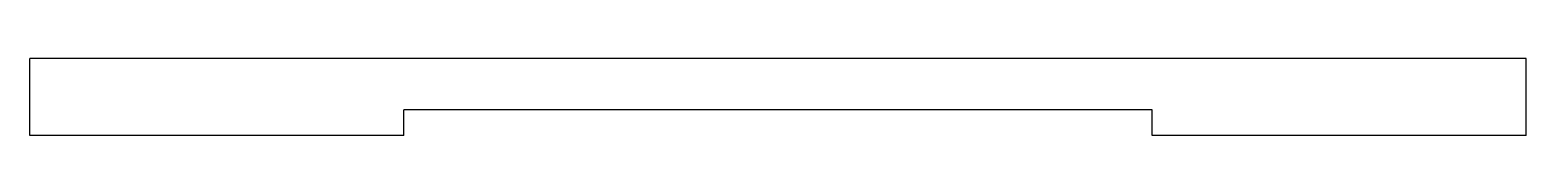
# Model space of a CAD drawing. Header units: inches. Extents: x -7.2 to 7.2, y -0.4 to 0.4.
import ezdxf

# ---------------------------------------------------------------- set-up
doc = ezdxf.new("R2010")
doc.units = ezdxf.units.IN
doc.header["$MEASUREMENT"] = 0

msp = doc.modelspace()

# ---------------------------------------------------------------- linework, layer by layer
at = {"color": 7, "linetype": 'Continuous', "lineweight": 25}
for p, q in [((-7.25, -0.375), (-7.25, 0.375)), ((7.25, 0.375), (-7.25, 0.375)), ((7.25, -0.375), (7.25, 0.375)), ((3.625, -0.125), (-3.625, -0.125)), ((-3.625, -0.375), (-3.625, -0.125)), ((3.625, -0.375), (3.625, -0.125)), ((-3.625, -0.375), (-7.25, -0.375)), ((7.25, -0.375), (3.625, -0.375))]:
    msp.add_line(p, q, dxfattribs=at)

doc.saveas('drawing.dxf')
